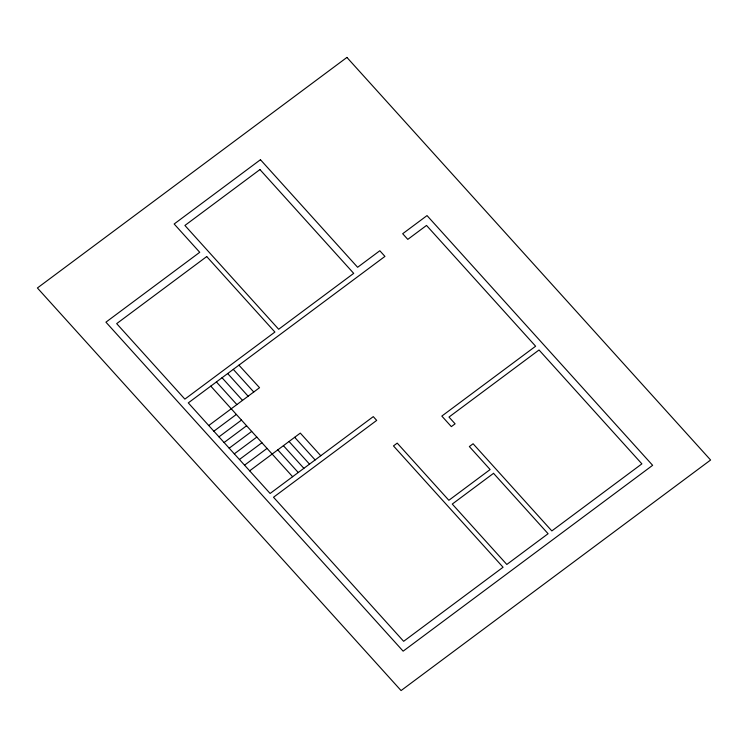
<?xml version="1.0" encoding="UTF-8"?>
<svg xmlns="http://www.w3.org/2000/svg" width="748" height="748" viewBox="0 0 748 748"><rect width="100%" height="100%" fill="white"/><g stroke="black" fill="none" stroke-linecap="round" stroke-linejoin="round"><path stroke-width="1.12" d="M208.739 425.537L259.547 387.698L238.93 365.164M213.853 431.203L236.359 414.429M218.968 436.86L241.473 420.096M224.082 442.526L246.588 425.762M229.197 448.183L251.702 431.418M234.311 453.849L256.816 437.084M239.425 459.506L261.931 442.741M244.54 465.172L267.045 448.407M249.654 470.829L300.303 433.101L320.761 455.747M233.301 369.362L253.759 392.008M294.675 437.3L315.132 459.945M227.673 373.551L248.13 396.197M289.046 441.488L309.504 464.134M222.044 377.74L242.502 400.386M283.417 445.677L303.875 468.323M216.415 381.938L236.873 404.584M277.789 449.875L298.246 472.521M210.786 386.127L292.618 476.71M346.922 57.428L37.4 287.98L401.078 690.572L710.6 460.02L346.922 57.428M260.454 159.717L174.162 223.989L199.735 252.3L105.936 322.164L403.135 651.162L652.63 465.321L427.033 215.592L402.686 233.722L407.8 239.379L426.519 225.438L535.624 346.221L441.825 416.084L451.343 426.622L455.102 423.826L448.987 417.066L539.028 349.989L641.887 463.854L551.837 530.921L473.101 443.76L469.351 446.556L490.127 469.548L448.856 500.29L397.216 443.125L393.467 445.92L503.067 567.246L403.649 641.307L273.516 497.252L376.693 420.404L373.28 416.627L270.112 493.474L188.281 402.892L384.94 256.405L379.825 250.748L357.619 267.288L260.454 159.717M259.939 169.572L184.906 225.466L278.667 329.26L353.701 273.366L259.939 169.572M206.719 256.564L116.679 323.632L184.868 399.123L274.909 332.047L206.719 256.564M493.54 473.325L452.269 504.068L506.817 564.46L548.088 533.717L493.54 473.325"/></g></svg>
